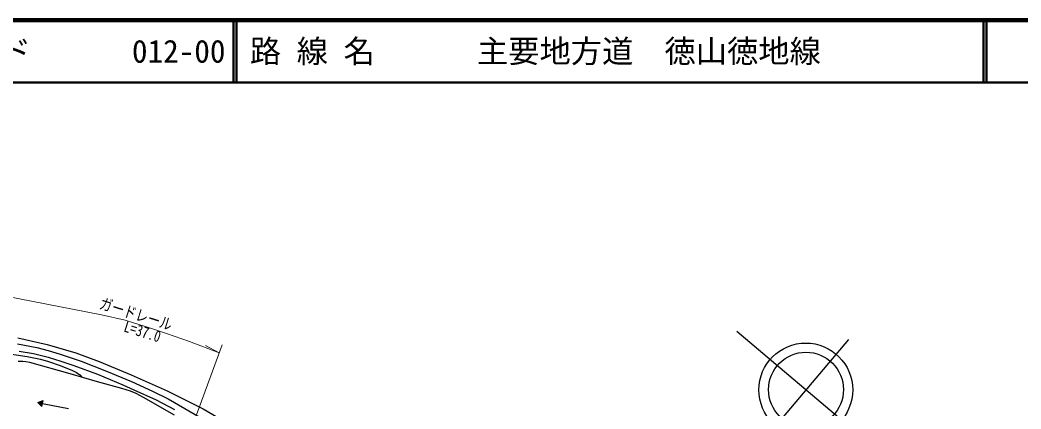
# Model space of a CAD drawing. Units: millimetres, scale not verified. Extents: x 40000 to 680000, y 20000 to 380000.
# Drawn here: x 143610 to 303765, y 317727 to 380000 of the extents above; entities that cross this region are included whole.
import ezdxf
from ezdxf.enums import TextEntityAlignment as Align

# ---------------------------------------------------------------- set-up
doc = ezdxf.new("R2010")
doc.units = ezdxf.units.MM
doc.header["$LTSCALE"] = 1000
for name, color, linetype, lineweight in [('M-BGD', 7, 'Continuous', 25), ('M-BMK-SRVR', 3, 'Continuous', 25), ('M-STR-HTXT', 7, 'Continuous', 13), ('M-TTL', 2, 'Continuous', 140), ('M-TTL-LINE', 7, 'Continuous', 50)]:
    doc.layers.add(name, color=color, linetype=linetype, lineweight=lineweight)
doc.layers.add('M-TTL-TXT', color=7, linetype='Continuous')
doc.styles.add('ＭＳ ゴシック', font='')
doc.styles.get('ＭＳ ゴシック').set_extended_font_data('MS Gothic')

msp = doc.modelspace()

# ---------------------------------------------------------------- hatches: boundary and pattern name
at = {"layer": 'M-BGD'}
msp.add_hatch(color=256, dxfattribs=at).paths.add_polyline_path([(147324, 319104), (146441, 318772), (147127, 318124)])

# ---------------------------------------------------------------- linework, layer by layer
for p, q in [((146441, 318772), (147324, 319104)), ((146441, 318772), (147127, 318124)), ((147127, 318124), (147324, 319104)), ((147225, 318614), (151343, 317784))]:
    msp.add_line(p, q, dxfattribs=at)
for points in [[(143285, 329111), (147947, 328076), (152567, 326717), (156300, 325328), (161383, 323187), (167153, 320608), (172919, 317745), (179895, 313625)], [(116147, 321645), (121934, 323694), (124899, 324669), (126662, 325148), (129019, 325719), (131480, 326181), (133193, 326434), (135111, 326673), (136260, 326779), (137446, 326832), (138884, 326809), (140083, 326728), (141849, 326541), (142987, 326406), (144776, 326114), (146867, 325700), (148176, 325322), (150046, 324714), (152022, 323878), (152656, 323567), (153172, 323187), (153486, 322846)], [(143198, 328177), (146287, 327581), (148120, 327103), (150054, 326510), (153388, 325357), (157460, 323789), (161447, 322134), (164812, 320566), (167334, 319336), (173279, 315902)], [(143452, 327006), (145769, 326592), (148114, 326014), (150163, 325371), (152203, 324684), (156009, 323311), (160046, 321616), (161831, 320800), (165419, 319174), (168335, 317667)], [(143299, 325386), (144062, 325386), (144546, 325342), (145143, 325248), (151601, 323384), (155931, 322147), (159826, 321068), (161211, 320627), (162119, 320237), (163302, 319625), (168299, 316792)]]:
    msp.add_lwpolyline(points, dxfattribs=at)
at = {"layer": 'M-BMK-SRVR'}
for p, q in [((258292, 330184), (283514, 308858)), ((276144, 328840), (262585, 312804))]:
    msp.add_line(p, q, dxfattribs=at)
for centre, radius in [((269337, 320789), 7500), ((269365, 320822), 6000)]:
    msp.add_circle(centre, radius, dxfattribs=at)
at = {"layer": 'M-STR-HTXT'}
for p, q in [((170580, 313407), (175928, 328024)), ((175449, 326716), (173303, 327907))]:
    msp.add_line(p, q, dxfattribs=at)
msp.add_lwpolyline([(112580, 341372), (156667, 332822), (160426, 331959), (161789, 331546), (164169, 330795), (167060, 329832), (170750, 328522), (175449, 326716)], dxfattribs=at)
at = {"layer": 'M-TTL'}
msp.add_line((680000, 380000), (40000, 380000), dxfattribs=at)
at = {"layer": 'M-TTL-LINE'}
for p, q in [((177750, 380000), (177750, 370000)), ((178250, 380000), (178250, 370000)), ((297750, 380000), (297750, 370000)), ((298250, 380000), (298250, 370000)), ((40000, 370000), (680000, 370000))]:
    msp.add_line(p, q, dxfattribs=at)

# ---------------------------------------------------------------- texts
at = {"layer": 'M-STR-HTXT', "style": 'ＭＳ ゴシック', "width": 0.8}
msp.add_text('ガードレール', height=1833, rotation=342.636, dxfattribs=at).set_placement((161738, 331531), align=Align.BOTTOM_CENTER)
msp.add_text('L=37.0', height=1833, rotation=342.636, dxfattribs=at).set_placement((163482, 331012), align=Align.TOP_CENTER)
at = {"layer": 'M-TTL-TXT', "style": 'ＭＳ ゴシック'}
for s, p in [('図面コード', (120380, 375000)), ('012-00', (161521, 375000)), ('路 線 名', (180380, 375000)), ('主要地方道\u3000徳山徳地線', (216734, 375000))]:
    msp.add_text(s, height=3666, dxfattribs=at).set_placement(p, align=Align.MIDDLE_LEFT)

doc.saveas('drawing.dxf')
